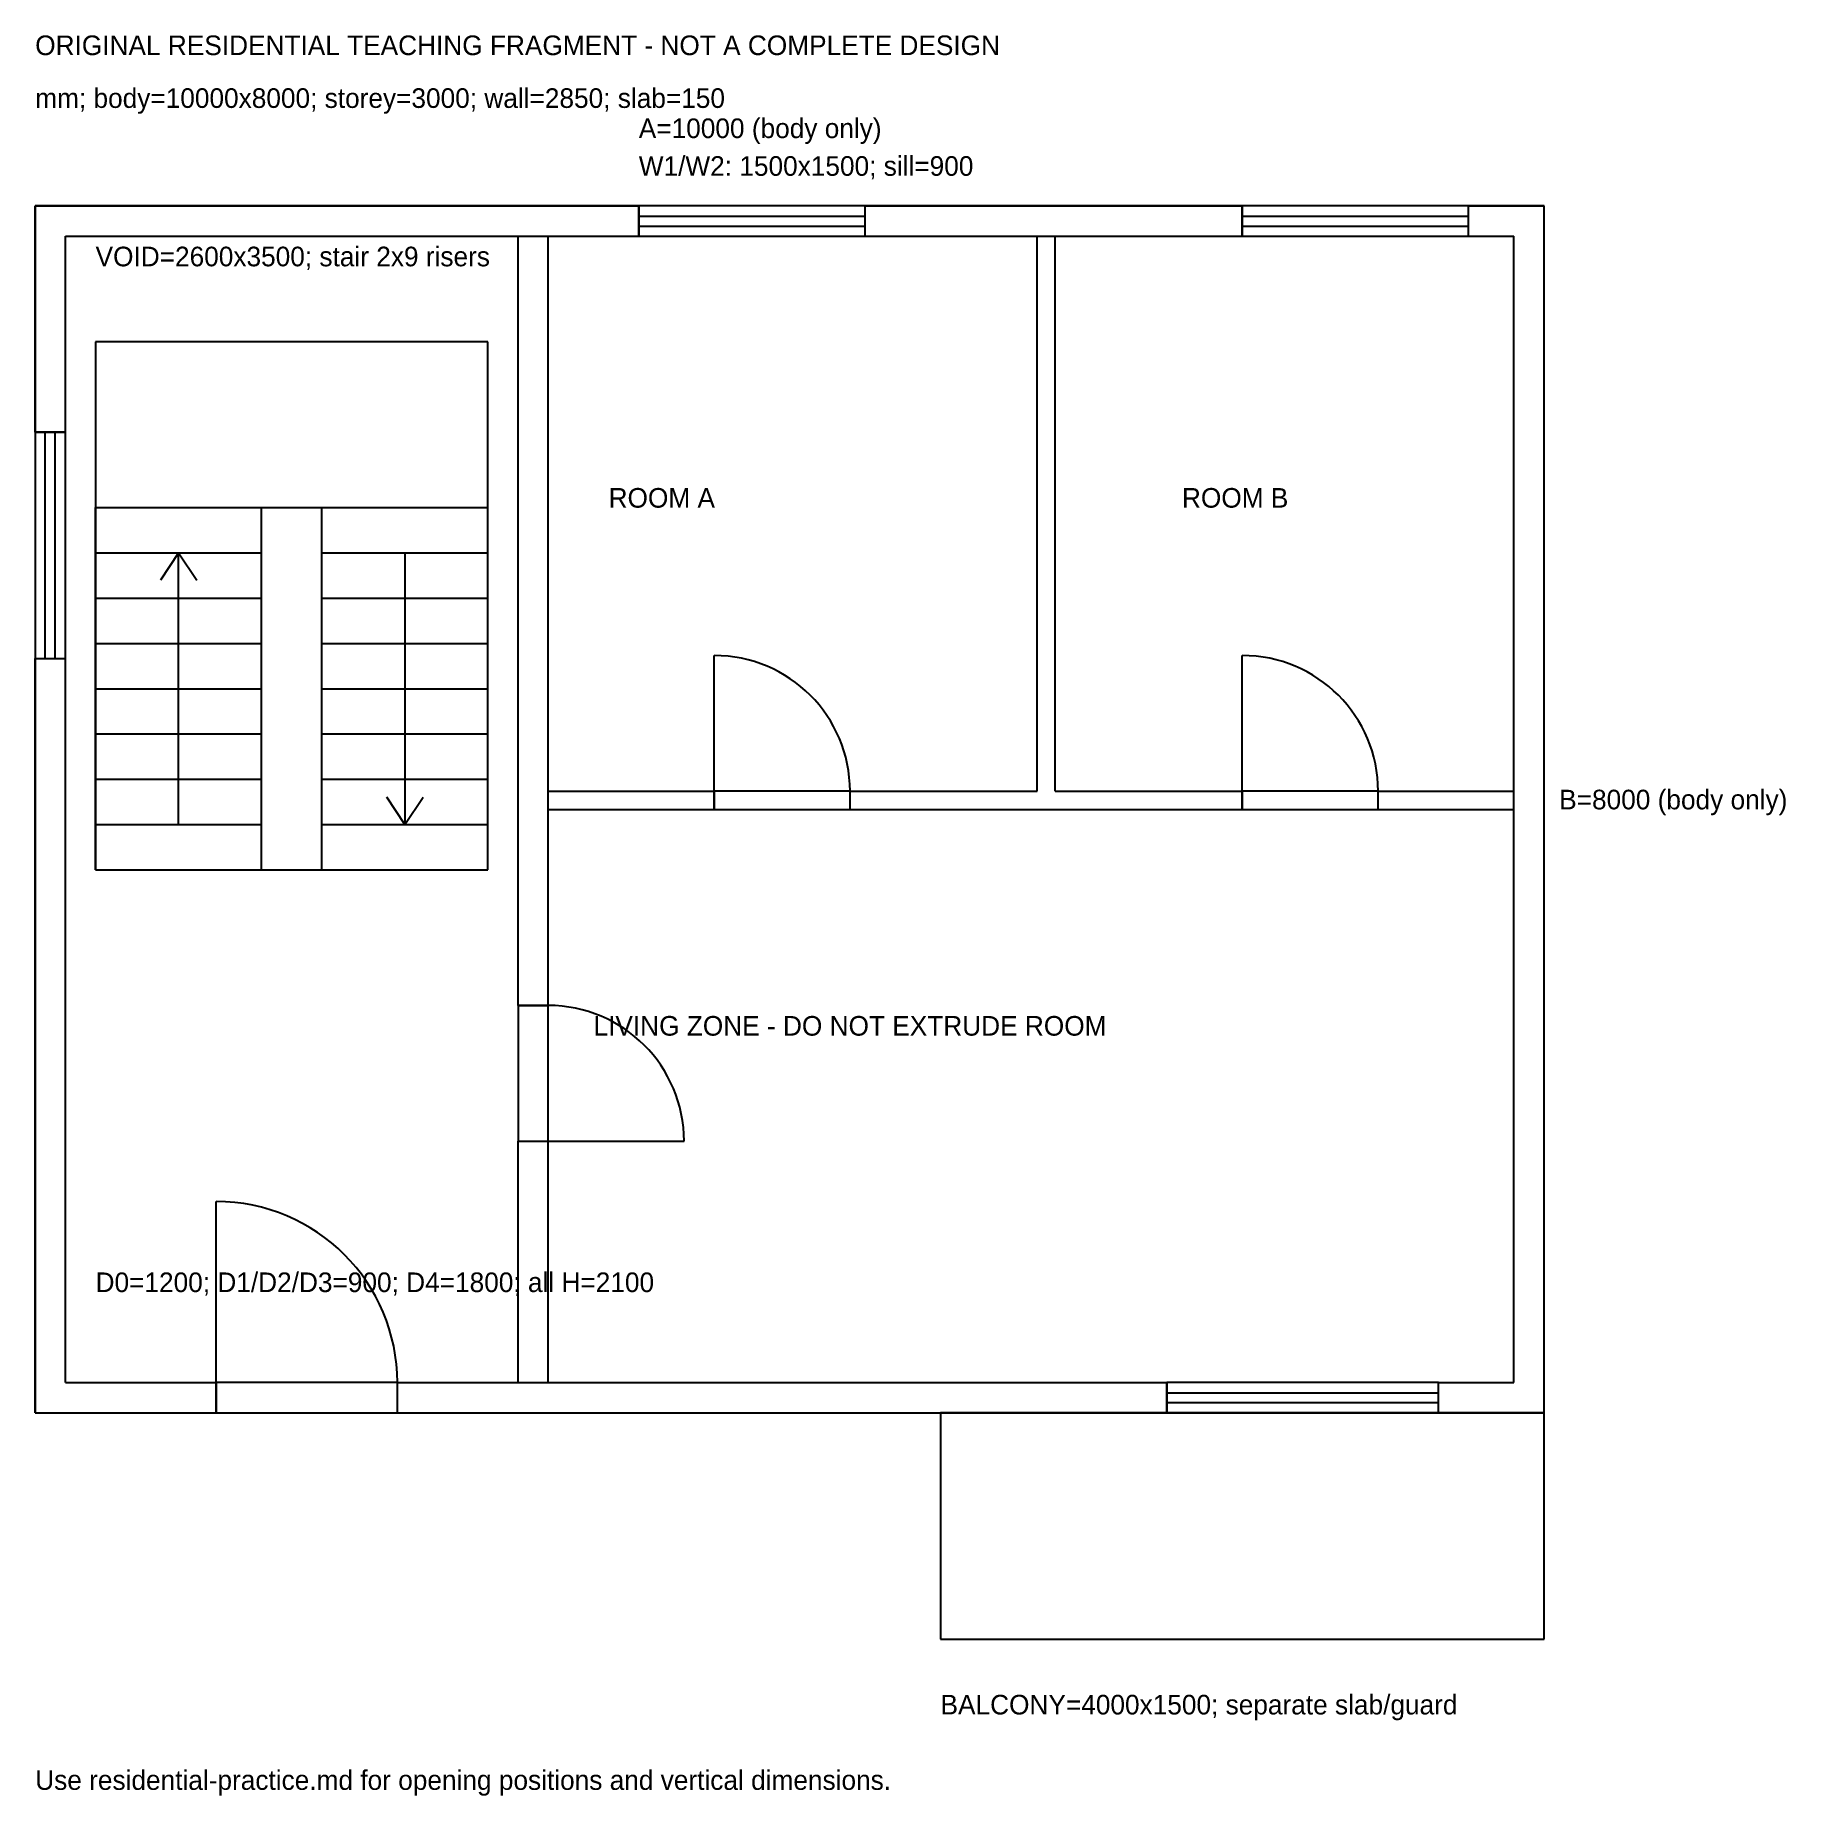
# Model space of a CAD drawing. Header units: millimetres. Extents: x 0 to 11602, y -2539 to 9132.
import ezdxf

# ---------------------------------------------------------------- set-up
doc = ezdxf.new("R2010")
doc.units = ezdxf.units.MM
for name, color, linetype in [('ANNOTATION', 3, 'Continuous'), ('BALCONY', 3, 'Continuous'), ('DOOR_SYMBOL', 30, 'Continuous'), ('SLAB_BOUNDARY', 8, 'Continuous'), ('STAIR_SYMBOL', 5, 'Continuous'), ('VOID', 1, 'Continuous'), ('WALL_EXTERNAL', 7, 'Continuous'), ('WALL_INTERNAL', 8, 'Continuous'), ('WALL_SHARED', 6, 'Continuous'), ('WINDOW_SYMBOL', 4, 'Continuous')]:
    doc.layers.add(name, color=color, linetype=linetype)

msp = doc.modelspace()

# ---------------------------------------------------------------- linework, layer by layer
at = {"layer": 'BALCONY'}
for p, q in [((10000, 0), (6000, 0)), ((6000, 0), (6000, -1500)), ((10000, -1500), (10000, 0)), ((6000, -1500), (10000, -1500))]:
    msp.add_line(p, q, dxfattribs=at)
at = {"layer": 'DOOR_SYMBOL'}
for p, q in [((4500, 4120), (4500, 5020)), ((8000, 4120), (8000, 5020)), ((5400, 4120), (4500, 4120)), ((4500, 4120), (4500, 4000)), ((5400, 4000), (5400, 4120)), ((8900, 4120), (8000, 4120)), ((8000, 4120), (8000, 4000)), ((8900, 4000), (8900, 4120)), ((4500, 4000), (5400, 4000)), ((8000, 4000), (8900, 4000)), ((3400, 2700), (3200, 2700)), ((3200, 2700), (3200, 1800)), ((3400, 1800), (3400, 2700)), ((3200, 1800), (3400, 1800)), ((3400, 1800), (4300, 1800)), ((1200, 200), (1200, 1400)), ((2400, 200), (1200, 200)), ((1200, 200), (1200, 0)), ((2400, 0), (2400, 200)), ((9300, 200), (7500, 200)), ((7500, 200), (7500, 0)), ((7500, 133), (9300, 133)), ((9300, 0), (9300, 200)), ((1200, 0), (2400, 0)), ((7500, 67), (9300, 67)), ((7500, 0), (9300, 0))]:
    msp.add_line(p, q, dxfattribs=at)
for centre, radius in [((4500, 4120), 900), ((8000, 4120), 900), ((3400, 1800), 900), ((1200, 200), 1200)]:
    msp.add_arc(centre, radius, 0, 90, dxfattribs=at)
at = {"layer": 'SLAB_BOUNDARY'}
for p, q in [((10000, 8000), (0, 8000)), ((0, 8000), (0, 0)), ((10000, 0), (10000, 8000)), ((0, 0), (10000, 0))]:
    msp.add_line(p, q, dxfattribs=at)
at = {"layer": 'STAIR_SYMBOL'}
for p, q in [((3000, 7100), (400, 7100)), ((400, 7100), (400, 6000)), ((3000, 6000), (3000, 7100)), ((400, 6000), (3000, 6000)), ((400, 6000), (1500, 6000)), ((400, 3600), (400, 6000)), ((1500, 3600), (1500, 6000)), ((1900, 6000), (3000, 6000)), ((1900, 3600), (1900, 6000)), ((3000, 3600), (3000, 6000)), ((400, 5700), (1500, 5700)), ((950, 5700), (830, 5520)), ((950, 3900), (950, 5700)), ((950, 5700), (1070, 5520)), ((1900, 5700), (3000, 5700)), ((2450, 5700), (2450, 3900)), ((400, 5400), (1500, 5400)), ((1900, 5400), (3000, 5400)), ((400, 5100), (1500, 5100)), ((1900, 5100), (3000, 5100)), ((400, 4800), (1500, 4800)), ((1900, 4800), (3000, 4800)), ((400, 4500), (1500, 4500)), ((1900, 4500), (3000, 4500)), ((400, 4200), (1500, 4200)), ((1900, 4200), (3000, 4200)), ((2450, 3900), (2330, 4080)), ((2450, 3900), (2570, 4080)), ((400, 3900), (1500, 3900)), ((1900, 3900), (3000, 3900)), ((400, 3600), (1500, 3600)), ((1900, 3600), (3000, 3600))]:
    msp.add_line(p, q, dxfattribs=at)
at = {"layer": 'VOID'}
for p, q in [((3000, 7100), (400, 7100)), ((400, 7100), (400, 3600)), ((3000, 3600), (3000, 7100)), ((400, 3600), (3000, 3600))]:
    msp.add_line(p, q, dxfattribs=at)
at = {"layer": 'WALL_EXTERNAL'}
for p, q in [((0, 7800), (0, 8000)), ((0, 8000), (200, 8000)), ((200, 8000), (1200, 8000)), ((1200, 8000), (2400, 8000)), ((2400, 8000), (4000, 8000)), ((4000, 7800), (4000, 8000)), ((5500, 7800), (5500, 8000)), ((5500, 8000), (7500, 8000)), ((7500, 8000), (8000, 8000)), ((8000, 7800), (8000, 8000)), ((9500, 7800), (9500, 8000)), ((9500, 8000), (9800, 8000)), ((9800, 8000), (10000, 8000)), ((10000, 7800), (10000, 8000)), ((0, 6500), (0, 7800)), ((200, 6500), (200, 7800)), ((200, 7800), (1200, 7800)), ((1200, 7800), (2400, 7800)), ((2400, 7800), (4000, 7800)), ((5500, 7800), (7500, 7800)), ((7500, 7800), (8000, 7800)), ((9500, 7800), (9800, 7800)), ((9800, 6500), (9800, 7800)), ((10000, 6500), (10000, 7800)), ((0, 6500), (200, 6500)), ((9800, 5000), (9800, 6500)), ((10000, 5000), (10000, 6500)), ((0, 200), (0, 5000)), ((0, 5000), (200, 5000)), ((200, 200), (200, 5000)), ((9800, 200), (9800, 5000)), ((10000, 200), (10000, 5000)), ((0, 0), (0, 200)), ((200, 200), (1200, 200)), ((1200, 0), (1200, 200)), ((2400, 0), (2400, 200)), ((2400, 200), (4000, 200)), ((4000, 200), (5500, 200)), ((5500, 200), (7500, 200)), ((7500, 0), (7500, 200)), ((9300, 0), (9300, 200)), ((9300, 200), (9500, 200)), ((9500, 200), (9800, 200)), ((10000, 0), (10000, 200)), ((0, 0), (200, 0)), ((200, 0), (1200, 0)), ((2400, 0), (4000, 0)), ((4000, 0), (5500, 0)), ((5500, 0), (7500, 0)), ((9300, 0), (9500, 0)), ((9500, 0), (9800, 0)), ((9800, 0), (10000, 0))]:
    msp.add_line(p, q, dxfattribs=at)
at = {"layer": 'WALL_INTERNAL'}
for p, q in [((6640, 4120), (6640, 7800)), ((6640, 7800), (6760, 7800)), ((6760, 4120), (6760, 7800)), ((3400, 4000), (3400, 4120)), ((3400, 4120), (4500, 4120)), ((4500, 4000), (4500, 4120)), ((5400, 4000), (5400, 4120)), ((5400, 4120), (6640, 4120)), ((6760, 4120), (8000, 4120)), ((8000, 4000), (8000, 4120)), ((8900, 4000), (8900, 4120)), ((8900, 4120), (9800, 4120)), ((9800, 4000), (9800, 4120)), ((3400, 4000), (4500, 4000)), ((5400, 4000), (6640, 4000)), ((6640, 4000), (6760, 4000)), ((6760, 4000), (8000, 4000)), ((8900, 4000), (9800, 4000))]:
    msp.add_line(p, q, dxfattribs=at)
at = {"layer": 'WALL_SHARED'}
for p, q in [((3200, 2700), (3200, 7800)), ((3200, 7800), (3400, 7800)), ((3400, 2700), (3400, 7800)), ((3200, 2700), (3400, 2700)), ((3200, 200), (3200, 1800)), ((3200, 1800), (3400, 1800)), ((3400, 200), (3400, 1800)), ((3200, 200), (3400, 200))]:
    msp.add_line(p, q, dxfattribs=at)
at = {"layer": 'WINDOW_SYMBOL'}
for p, q in [((5500, 8000), (4000, 8000)), ((4000, 8000), (4000, 7800)), ((5500, 7800), (5500, 8000)), ((9500, 8000), (8000, 8000)), ((8000, 8000), (8000, 7800)), ((9500, 7800), (9500, 8000)), ((4000, 7933), (5500, 7933)), ((4000, 7867), (5500, 7867)), ((8000, 7933), (9500, 7933)), ((8000, 7867), (9500, 7867)), ((4000, 7800), (5500, 7800)), ((8000, 7800), (9500, 7800)), ((200, 6500), (0, 6500)), ((0, 6500), (0, 5000)), ((67, 5000), (67, 6500)), ((133, 5000), (133, 6500)), ((200, 5000), (200, 6500)), ((0, 5000), (200, 5000))]:
    msp.add_line(p, q, dxfattribs=at)

# ---------------------------------------------------------------- texts
at = {"layer": 'ANNOTATION'}
for s, p in [('ORIGINAL RESIDENTIAL TEACHING FRAGMENT - NOT A COMPLETE DESIGN', (0, 9000)), ('mm; body=10000x8000; storey=3000; wall=2850; slab=150', (0, 8650)), ('A=10000 (body only)', (4000, 8450)), ('W1/W2: 1500x1500; sill=900', (4000, 8200)), ('VOID=2600x3500; stair 2x9 risers', (400, 7600)), ('ROOM A', (3800, 6000)), ('ROOM B', (7600, 6000)), ('B=8000 (body only)', (10100, 4000)), ('LIVING ZONE - DO NOT EXTRUDE ROOM', (3700, 2500)), ('D0=1200; D1/D2/D3=900; D4=1800; all H=2100', (400, 800)), ('BALCONY=4000x1500; separate slab/guard', (6000, -2000)), ('Use residential-practice.md for opening positions and vertical dimensions.', (0, -2500))]:
    msp.add_text(s, height=130, dxfattribs=at).set_placement(p)

doc.saveas('drawing.dxf')
